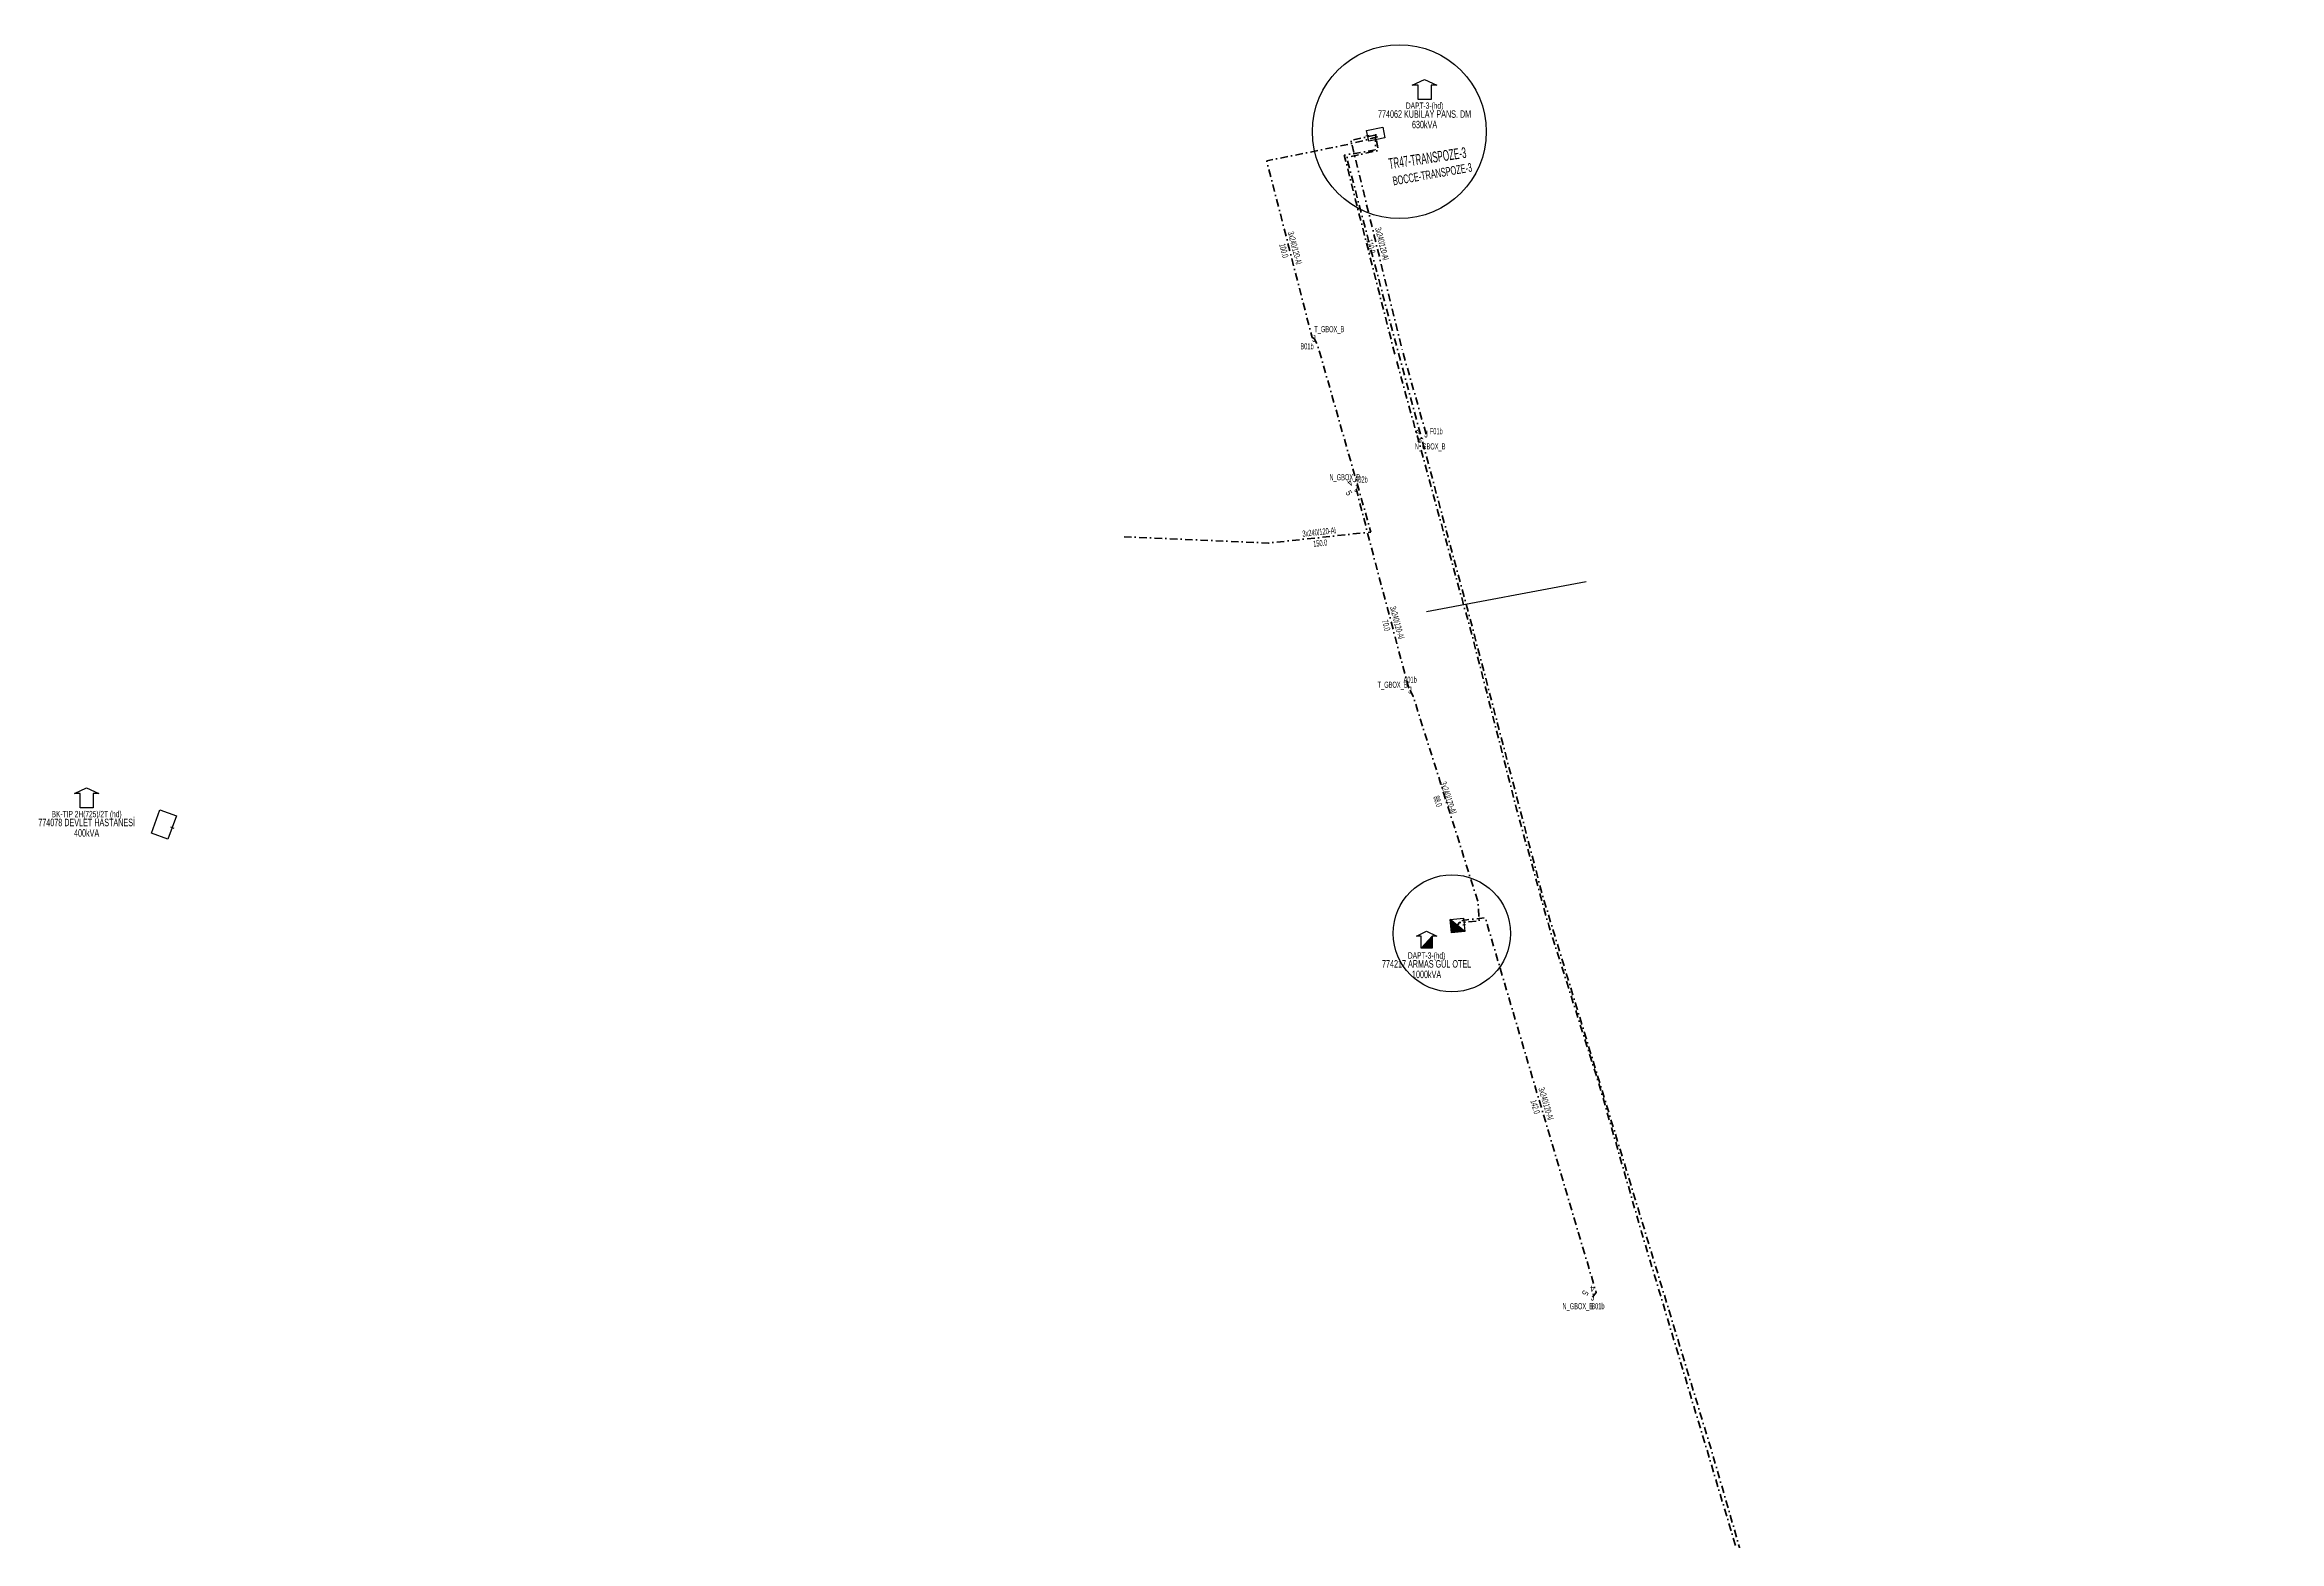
# Model space of a CAD drawing. Header units: millimetres. Extents: x 548145 to 551768, y 4050101 to 4056026.
# Drawn here: x 549224 to 549969, y 4053779 to 4054278 of the extents above; entities that cross this region are included whole.
import ezdxf
from ezdxf.enums import TextEntityAlignment as Align

# ---------------------------------------------------------------- set-up
doc = ezdxf.new("R2010")
doc.units = ezdxf.units.MM
doc.linetypes.add('DASHDOT', pattern=[5, 2.5, -1.25, 0, -1.25])
for name, color, linetype, lineweight in [('DIREK_BOX_YENI', 5, 'Continuous', 25), ('HAT_BOX_YERALTI_YENI', 5, 'DASHDOT', 50), ('HAT_OG_YERALTI_YENI', 1, 'DASHDOT', 70), ('KULLANICI', 1, 'Continuous', 25), ('TRAFO_MEVCUT', 5, 'Continuous', 30), ('TRAFO_TADILAT_BYSK', 5, 'Continuous', 30)]:
    doc.layers.add(name, color=color, linetype=linetype, lineweight=lineweight)
doc.styles.add('Direk', font='B_CAD')
doc.styles.get("Standard").update_dxf_attribs({"font": 'Arial'})

# ---------------------------------------------------------------- blocks, each defined once
blk = doc.blocks.new('MODDONBINA_KARE')
at = {"layer": 'TRAFO_TADILAT_BYSK', "linetype": 'Continuous'}
for p, q in [((-2.25, -2.25), (-2.25, 2.25)), ((-2.25, 2.25), (2.25, 2.25)), ((2.25, 2.25), (-2.25, -2.25)), ((0, 1.8), (0, 2.7)), ((2.25, 2.25), (2.25, -2.25)), ((2.25, -2.25), (-2.25, -2.25))]:
    blk.add_line(p, q, dxfattribs=at)
blk.add_solid([(-2.25, -2.25), (2.25, -2.25), (2.25, 2.25)], dxfattribs=at)
blk = doc.blocks.new('MODDONDAPT')
at = {"layer": 'TRAFO_TADILAT_BYSK', "linetype": 'Continuous'}
for p, q in [((-3.4, 2), (0, 3.6)), ((-1.8, 2), (-3.4, 2)), ((1.8, 2), (-1.8, -2)), ((-1.8, -2), (-1.8, 2)), ((0, 3.6), (3.4, 2)), ((3.4, 2), (1.8, 2)), ((1.8, 2), (1.8, -2)), ((1.8, -2), (-1.8, -2))]:
    blk.add_line(p, q, dxfattribs=at)
blk.add_solid([(-1.8, -2), (1.8, -2), (1.8, 2)], dxfattribs=at)
blk = doc.blocks.new('MEV_BINA_KARE')
at = {"layer": 'TRAFO_MEVCUT', "linetype": 'Continuous'}
for p, q in [((-2.25, -2.25), (-2.25, 2.25)), ((-2.25, 2.25), (2.25, 2.25)), ((0, 1.8), (0, 2.7)), ((2.25, 2.25), (2.25, -2.25)), ((2.25, -2.25), (-2.25, -2.25))]:
    blk.add_line(p, q, dxfattribs=at)
blk = doc.blocks.new('MEV_DAPT')
at = {"layer": 'TRAFO_MEVCUT', "linetype": 'Continuous'}
for p, q in [((-3.4, 2), (0, 3.6)), ((-1.8, 2), (-3.4, 2)), ((-1.8, -2), (-1.8, 2)), ((0, 3.6), (3.4, 2)), ((3.4, 2), (1.8, 2)), ((1.8, 2), (1.8, -2)), ((1.8, -2), (-1.8, -2))]:
    blk.add_line(p, q, dxfattribs=at)
blk = doc.blocks.new('MEV_BETKOSK')
at = {"layer": 'TRAFO_MEVCUT', "linetype": 'Continuous'}
for p, q in [((-3.4, 2), (0, 3.6)), ((-1.8, 2), (-3.4, 2)), ((-1.8, -2), (-1.8, 2)), ((0, 3.6), (3.4, 2)), ((3.4, 2), (1.8, 2)), ((1.8, 2), (1.8, -2)), ((1.8, -2), (-1.8, -2))]:
    blk.add_line(p, q, dxfattribs=at)

msp = doc.modelspace()

# ---------------------------------------------------------------- linework, layer by layer
at = {"layer": 'HAT_BOX_YERALTI_YENI', "flags": 128}
for points in [[(549647.332, 4054179.993), (549646.654012, 4054180.305937), (549631.520407, 4054239.213008), (549659.535186, 4054244.884712), (549668.415125, 4054247.233599), (549667.857, 4054248.123)], [(549684.674, 4054148.147), (549676.659931, 4054176.282792), (549659.577245, 4054246.092094), (549667.553767, 4054247.766723), (549667.857, 4054248.123)], [(549583.95155, 4054113.943611), (549632.071085, 4054111.813571), (549666.248541, 4054115.492731), (549648.432086, 4054178.022927), (549647.332, 4054179.993)], [(549661.326, 4054129.935), (549667.329207, 4054106.815088), (549679.016369, 4054062.888775), (549679.312283, 4054062.794868)], [(549679.312283, 4054062.794868), (549680.3604, 4054060.671176), (549701.979772, 4053992.102089), (549702.35737, 4053985.808789), (549695.686472, 4053985.305325), (549695.128, 4053984.33)], [(549740.157, 4053860.434), (549741.356333, 4053861.958383), (549704.336722, 4053986.918508), (549696.784762, 4053986.037446), (549695.128, 4053984.33)]]:
    msp.add_lwpolyline(points, dxfattribs=at)
at = {"layer": 'HAT_OG_YERALTI_YENI', "flags": 128}
for points in [[(549667.857, 4054248.123), (549667.701398, 4054242.926664), (549657.356613, 4054241.103794), (549661.170724, 4054226.018571), (549674.565884, 4054173.515712), (549690.888511, 4054114.008341), (549699.921149, 4054081.273798), (549714.828935, 4054023.14573), (549725.539527, 4053984.313153), (549742.151267, 4053931.973696), (549756.46422, 4053882.140318), (549779.481449, 4053805.48332), (549794.391813, 4053755.552662), (549814.114174, 4053687.476234), (549832.713146, 4053626.20641), (549852.801775, 4053560.611632), (549878.855562, 4053466.554883), (549888.620491, 4053434.543546), (549902.136841, 4053375.371967), (549919.283657, 4053301.006409), (549941.901603, 4053198.976484), (549958.703565, 4053128.402693), (549985.408523, 4053010.819921), (550006.040211, 4052915.649479), (550027.811452, 4052823.123768), (550042.495021, 4052758.815948), (550067.341263, 4052652.961129), (550078.43141, 4052596.508545), (550091.883174, 4052568.897245), (550108.000043, 4052513.953429), (550125.617755, 4052453.686995), (550128.663439, 4052448.610854), (550129.509463, 4052438.458573), (550157.414276, 4052389.944398), (550186.492141, 4052347.838039), (550203.056969, 4052318.842753), (550219.334459, 4052266.050891), (550224.000148, 4052260.85863), (550237.705728, 4052253.752033), (550241.428231, 4052233.278266), (550213.340253, 4052226.848488), (550199.634674, 4052232.601447), (550167.147374, 4052229.386558), (550077.379265, 4052215.693338), (550027.971497, 4052188.451384), (549965.267458, 4052151.190834), (549933.555345, 4052136.248855), (549912.730153, 4052132.213974), (549882.403467, 4052126.487046), (549876.936854, 4052122.972795), (549876.936854, 4052116.725237), (549877.197169, 4052112.950671), (549882.455, 4052116.031)], [(550594.103, 4052078.769), (550592.178897, 4052085.189159), (550585.27054, 4052084.888795), (550585.570903, 4052101.408779), (550582.568848, 4052173.967178), (550580.144562, 4052192.782216), (550521.974194, 4052190.179067), (550409.4107, 4052186.182666), (550399.209902, 4052211.999078), (550391.203137, 4052233.731727), (550390.578954, 4052243.771019), (550293.624669, 4052240.386925), (550242.84058, 4052234.180748), (550238.635493, 4052254.10485), (550223.917689, 4052261.814176), (550220.220521, 4052266.598208), (550207.805503, 4052305.945806), (550203.606414, 4052319.328259), (550180.178073, 4052358.675857), (550148.87473, 4052406.083757), (550130.352324, 4052438.022393), (550129.451234, 4052448.835474), (550126.35374, 4052453.822378), (550115.240296, 4052492.068644), (550102.027729, 4052536.499586), (550092.723357, 4052569.507776), (550079.014814, 4052597.228119), (550066.305746, 4052661.687756), (550044.884194, 4052752.551482), (550026.868917, 4052832.802213), (550002.752092, 4052934.075168), (549985.168894, 4053018.299302), (549957.85539, 4053136.160327), (549937.817641, 4053221.885183), (549915.05404, 4053324.007484), (549892.933224, 4053419.622734), (549863.792387, 4053525.114492), (549842.322016, 4053597.975579), (549807.06159, 4053714.664776), (549779.874551, 4053809.110045), (549749.447118, 4053909.274786), (549723.426092, 4053994.487973), (549699.218259, 4054087.011318), (549670.594668, 4054193.189366), (549658.194487, 4054240.302743), (549668.707204, 4054242.70565), (549667.906235, 4054247.711705), (549667.857, 4054248.123)]]:
    msp.add_lwpolyline(points, dxfattribs=at)
at = {"layer": 'KULLANICI', "flags": 128}
msp.add_lwpolyline([(549684.735304, 4054089.023134), (549737.999737, 4054099.035245)], dxfattribs=at)
at = {"layer": 'KULLANICI'}
for centre, radius in [((549675.738947, 4054248.967862), 28.985548), ((549693.241368, 4053981.711991), 19.534723)]:
    msp.add_circle(centre, radius, dxfattribs=at)

# ---------------------------------------------------------------- block references
at = {"layer": 'TRAFO_MEVCUT', "xscale": 1.199999999999999, "yscale": 1.199999999999999}
for name, p in [('MEV_DAPT', (549684.145962, 4054262.08541)), ('MEV_BETKOSK', (549238.111375, 4054025.931091))]:
    msp.add_blockref(name, p, dxfattribs=at)
at = {"layer": 'TRAFO_MEVCUT'}
for p, xscale, yscale, rotation in [((549667.857, 4054248.123), 0.8042060000000001, 1.229445, 102.229567), ((549263.891427, 4054018.007612), 1.85, 1.3, 250.093861)]:
    msp.add_blockref('MEV_BINA_KARE', p, dxfattribs=dict(at, xscale=xscale, yscale=yscale, rotation=rotation))
at = {"layer": 'TRAFO_TADILAT_BYSK', "rotation": 276.609196}
msp.add_blockref('MODDONBINA_KARE', (549695.128, 4053984.33), dxfattribs=at)
at = {"layer": 'TRAFO_TADILAT_BYSK'}
msp.add_blockref('MODDONDAPT', (549684.823247, 4053978.787052), dxfattribs=at)

# ---------------------------------------------------------------- texts
at = {"layer": 'DIREK_BOX_YENI', "width": 0.53}
for s, p in [('B01b', (549644.954035, 4054177.424872)), ('T_GBOX_B', (549652.375462, 4054183.132994)), ('F01b', (549688.04012, 4054149.10577)), ('N_GBOX_B', (549686.01181, 4054144.041919)), ('N_GBOX_B', (549657.534833, 4054133.772542)), ('A02b', (549662.992346, 4054133.012871)), ('A01b', (549679.349418, 4054066.294671)), ('T_GBOX_B', (549673.477821, 4054064.588342)), ('N_GBOX_B', (549735.234895, 4053857.42339)), ('B01b', (549741.938644, 4053857.421402))]:
    msp.add_text(s, height=2.05, dxfattribs=at).set_placement(p, align=Align.MIDDLE_CENTER)
at = {"layer": 'DIREK_BOX_YENI', "style": 'Direk', "width": 0.8}
for p in [(549647.332, 4054179.993), (549684.674, 4054148.147), (549661.326, 4054129.935), (549679.312283, 4054062.794868), (549740.157, 4053860.434)]:
    msp.add_text('J', height=2.25, dxfattribs=at).set_placement(p, align=Align.MIDDLE_CENTER)
at = {"layer": 'DIREK_BOX_YENI', "color": 32, "style": 'Direk'}
for s, rotation, p in [('4', 255.898509, (549681.958376, 4054148.829193)), ('5', 315.898509, (549682.725392, 4054146.136297)), ('5', 300.226497, (549658.906682, 4054128.525425)), ('4', 225.897788, (549659.315322, 4054131.883633)), ('5', 240.599979, (549737.717602, 4053861.808531)), ('4', 180.599979, (549740.12768, 4053863.233846))]:
    msp.add_text(s, height=2, rotation=rotation, dxfattribs=at).set_placement(p, align=Align.MIDDLE_CENTER)
at = {"layer": 'HAT_BOX_YERALTI_YENI', "lineweight": 30, "width": 0.53}
for rotation, p in [(283.750355, (549668.944227, 4054211.389481)), (284.408066, (549639.910476, 4054209.970975)), (6.144157, (549649.068837, 4054114.498268)), (284.899115, (549673.994211, 4054085.070481)), (288.78181, (549691.141907, 4054026.611307)), (286.501997, (549723.661516, 4053924.679887))]:
    msp.add_text('3x240/120-Al', height=2.05, rotation=rotation, dxfattribs=at).set_placement(p, align=Align.CENTER)
for s, rotation, p in [('100.0', 284.408066, (549638.263944, 4054209.54797)), ('110.0', 283.750355, (549667.292948, 4054210.985405)), ('150.0', 6.144157, (549649.250789, 4054112.808033)), ('70.0', 284.899115, (549672.351365, 4054084.633381)), ('88.0', 288.78181, (549689.532429, 4054026.063967)), ('142.0', 286.501997, (549722.031539, 4053924.197004))]:
    msp.add_text(s, height=2.05, rotation=rotation, dxfattribs=at).set_placement(p, align=Align.TOP_CENTER)
at = {"layer": 'KULLANICI', "color": 3, "width": 0.53}
msp.add_text('TR47-TRANSPOZE-3', height=3.602141, rotation=8.443305, dxfattribs=at).set_placement((549685.103743, 4054240.150836), align=Align.MIDDLE_CENTER)
at = {"layer": 'KULLANICI', "color": 6, "width": 0.53}
msp.add_text('BOCCE-TRANSPOZE-3', height=2.9053, rotation=10.041758, dxfattribs=at).set_placement((549686.738624, 4054234.80703), align=Align.MIDDLE_CENTER)
at = {"layer": 'TRAFO_MEVCUT', "width": 0.6}
for s, height, p in [('774062 KUBİLAY PANS. DM', 2.5, (549684.145962, 4054253.58541)), ('DAPT-3-(hd)', 2.1, (549684.145962, 4054256.58541)), ('630kVA', 2.5, (549684.145962, 4054250.08541)), ('BK-TIP 2H(725)/2T (hd)', 2.1, (549238.111375, 4054020.431091)), ('774078 DEVLET HASTANESİ', 2.5, (549238.111375, 4054017.431091)), ('400kVA', 2.5, (549238.111375, 4054013.931091))]:
    msp.add_text(s, height=height, dxfattribs=at).set_placement(p, align=Align.CENTER)
at = {"layer": 'TRAFO_TADILAT_BYSK', "width": 0.6}
for s, height, p in [('774217 ARMAS GÜL OTEL', 2.5, (549684.823247, 4053970.287052)), ('DAPT-3-(hd)', 2.1, (549684.823247, 4053973.287052)), ('1000kVA', 2.5, (549684.823247, 4053966.787052))]:
    msp.add_text(s, height=height, dxfattribs=at).set_placement(p, align=Align.CENTER)

doc.saveas('drawing.dxf')
